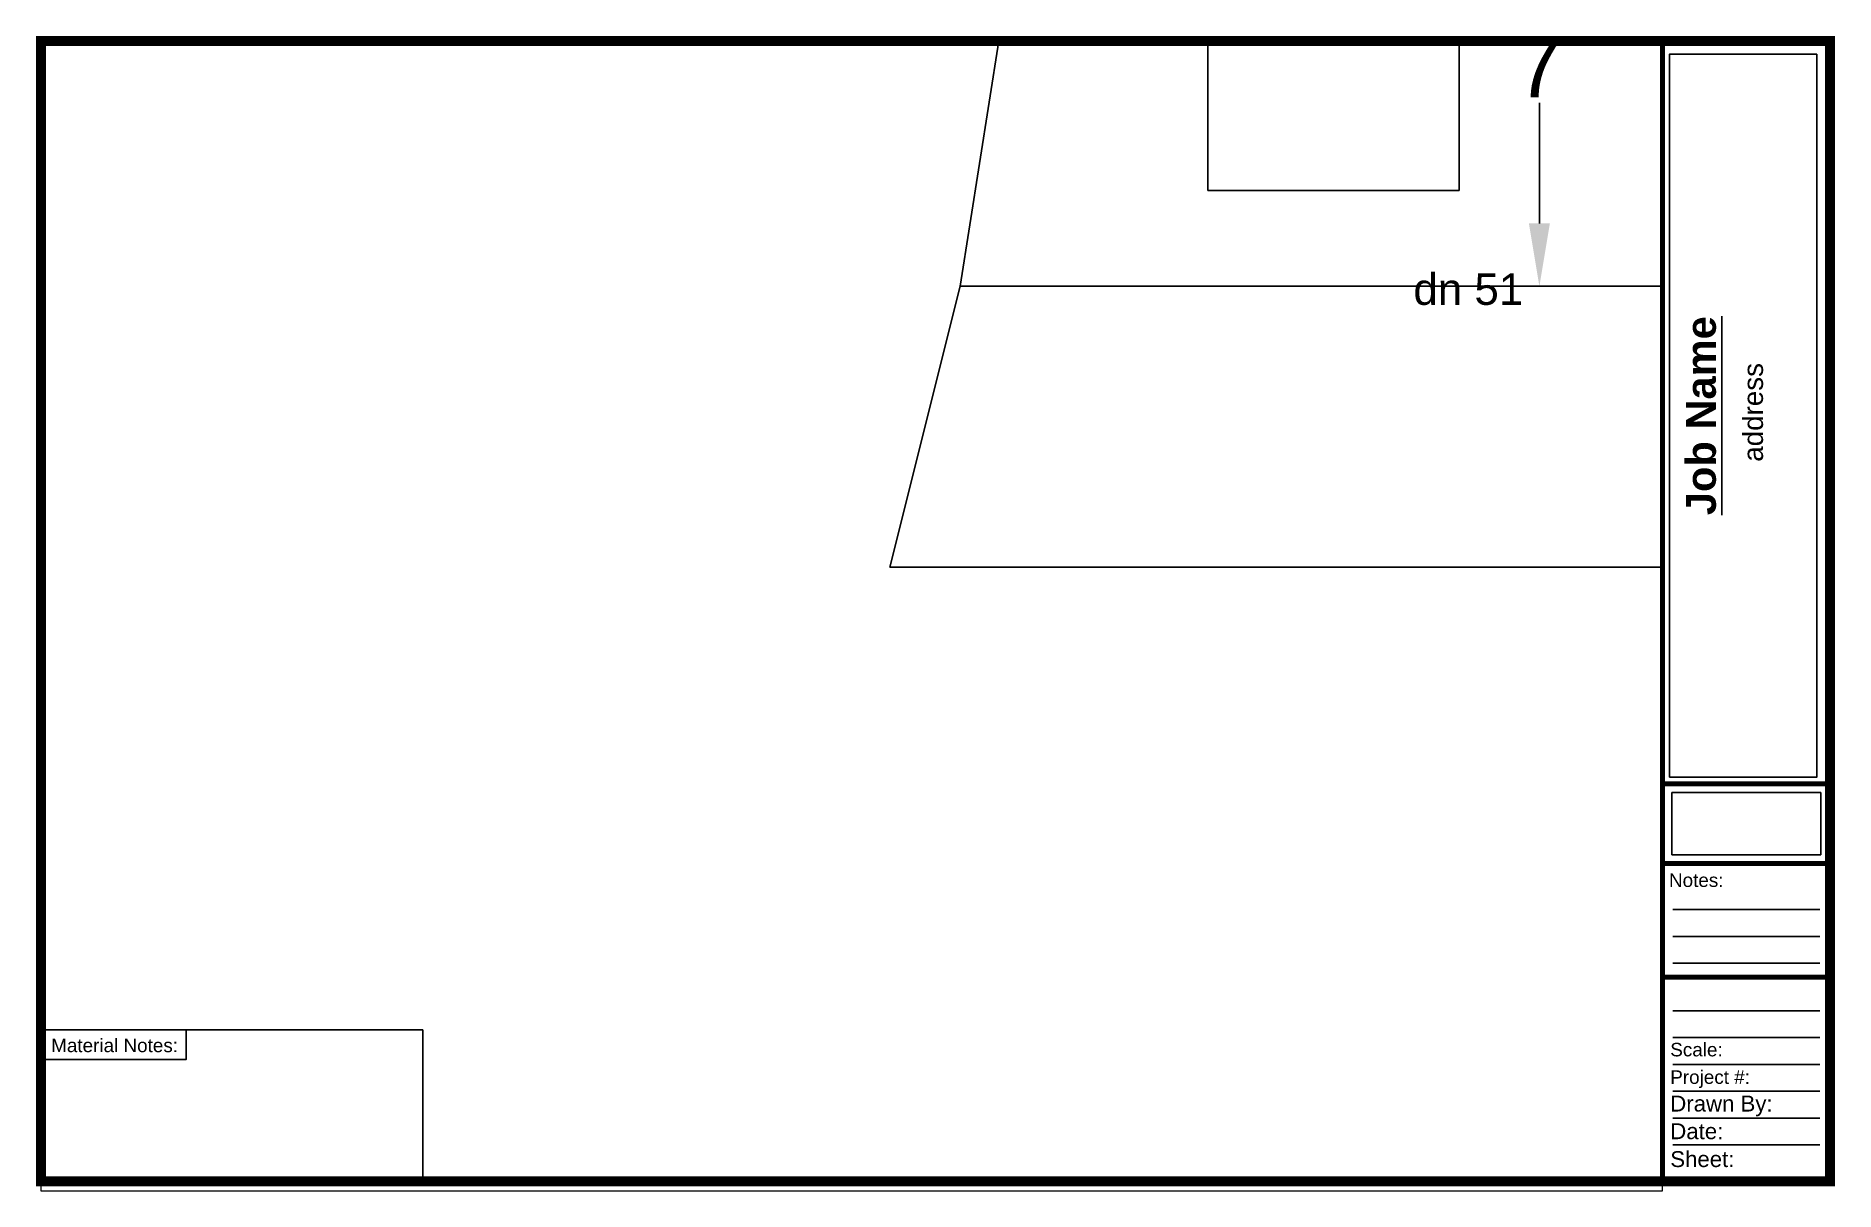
# Paper-space layout 'Layout2' of a CAD drawing. Header units: inches. Extents: x 0.1 to 16.5, y 0 to 10.5.
# The model-space entities are those that its viewports show. They can reach past a viewport. Long polylines and large blocks are cut down to what shows.
import ezdxf

# ---------------------------------------------------------------- set-up
doc = ezdxf.new("R2010")
doc.units = ezdxf.units.IN
doc.header["$MEASUREMENT"] = 0
doc.layers.add('Brakelines', color=253, linetype='Continuous')
doc.styles.get("Standard").update_dxf_attribs({"font": 'arial.ttf'})
doc.dimstyles.get("Standard").update_dxf_attribs({"dimtxt": 1, "dimasz": 1, "dimexe": 0.25, "dimexo": 0.25, "dimgap": 0.09, "dimtad": 0, "dimtih": 1, "dimtoh": 1, "dimdec": 4, "dimzin": 0, "dimdsep": 46, "dimlunit": 5, "dimtxsty": 'Standard', "dimcen": 0.09, "dimadec": 0, "dimazin": 0, "dimtfac": 1, "dimtdec": 4, "dimtofl": 0, "dimtmove": 0, "dimatfit": 3, "dimfxl": 1, "dimtolj": 1, "dimtzin": 0, "dimarcsym": 0})
picture_1 = doc.add_image_def('image1.jpg', size_in_pixel=(240, 100))

# ---------------------------------------------------------------- blocks, each defined once
blk = doc.blocks.new('title block')
for p, q in [((32.306, 31.082), (32.306, 30.998)), ((32.306, 30.998), (32.306, 31.04)), ((32.436, 30.458), (34.237, 30.458)), ((32.436, 30.458), (34.285, 30.458)), ((32.436, 30.121), (34.285, 30.121)), ((32.436, 29.783), (34.285, 29.783)), ((32.306, 29.648), (32.306, 29.563)), ((32.436, 29.185), (34.285, 29.185)), ((32.436, 28.847), (34.285, 28.847)), ((32.436, 28.51), (34.285, 28.51)), ((32.436, 28.172), (34.285, 28.172)), ((32.436, 27.835), (34.285, 27.835)), ((32.436, 27.497), (34.285, 27.497))]:
    blk.add_line(p, q)
at = {"const_width": 0.125}
blk.add_lwpolyline([(11.889, 41.389), (34.414, 41.389), (34.414, 27.038), (11.889, 27.038)], close=True, dxfattribs=at)
at = {"const_width": 0.0625}
for points in [[(32.306, 41.389), (32.306, 27.038)], [(32.306, 32.04), (34.414, 32.04)], [(32.306, 31.04), (34.414, 31.04)], [(32.306, 29.606), (34.414, 29.606)]]:
    blk.add_lwpolyline(points, dxfattribs=at)
for points in [[(32.392, 32.124), (34.248, 32.124), (34.248, 41.223), (32.392, 41.223)], [(16.697, 28.944), (11.889, 28.944), (11.889, 27.038), (16.697, 27.038)], [(11.889, 28.944), (13.716, 28.944), (13.716, 28.571), (11.889, 28.571)]]:
    blk.add_lwpolyline(points, close=True)
at = {"attachment_point": 1, "rotation": 90}
for s, width, insert, char_height in [('\\pxqc;{\\fArial|b1|i0|c0|p34;\\LJob Name}', 9.09934, (32.602, 32.124), 0.375), ('\\pxqc;address', 9.18259, (33.32, 32.124), 0.25)]:
    blk.add_mtext_dynamic_manual_height_columns(s, width=width, gutter_width=1, heights=[0], dxfattribs=dict(at, insert=insert, char_height=char_height))
at = {"attachment_point": 1}
for s, width, insert, char_height in [('Notes:', 1.09702, (32.387, 30.913), 0.17), ('Material Notes:', 1.60794, (12.018, 28.834), 0.17), ('Scale:', 0.69328, (32.403, 28.781), 0.17), ('Project #:', 1.32843, (32.403, 28.435), 0.17), ('Drawn By:', 1.32789, (32.403, 28.117), 0.2), ('Date:', 0.92195, (32.403, 27.769), 0.2), ('Sheet:', 0.75004, (32.403, 27.418), 0.2)]:
    blk.add_mtext_dynamic_manual_height_columns(s, width=width, gutter_width=1, heights=[0], dxfattribs=dict(at, insert=insert, char_height=char_height))
image = blk.add_image(picture_1, insert=(32.422, 31.149), size_in_units=(1.876, 0.782))
image.dxf.flags = 7
blk = doc.blocks.new('*D5')
at = {"layer": 'Brakelines', "color": 0, "lineweight": -2, "transparency": 16777216}
for p, q in [((18.133, 19.932), (19.368, 19.932)), ((19.118, 18.932), (19.118, 17.016)), ((19.118, 13.92), (19.118, 15.836)), ((19.446, 12.92), (18.868, 12.92))]:
    blk.add_line(p, q, dxfattribs=at)
at = {"layer": 'Brakelines', "color": 0, "transparency": 16777216}
for points in [[(18.951, 18.932), (19.285, 18.932), (19.118, 19.932)], [(18.951, 13.92), (19.285, 13.92), (19.118, 12.92)]]:
    blk.add_solid(points, dxfattribs=at)
at = {"layer": 'Defpoints', "color": 0, "transparency": 16777216}
for p in [(17.883, 19.932), (19.118, 12.92), (19.696, 12.92)]:
    blk.add_point(p, dxfattribs=at)
at = {"layer": 'Brakelines', "color": 0, "transparency": 16777216, "insert": (19.118, 16.426), "char_height": 1, "attachment_point": 5}
blk.add_mtext('\\A1;7', dxfattribs=at)

msp = doc.modelspace()

# ---------------------------------------------------------------- linework, layer by layer
for p, q in [((9.8971, 12.92012), (11.00752, 19.93434)), ((13.84009, 18.44367), (13.84009, 14.44367)), ((17.84009, 14.44367), (17.84009, 18.44367)), ((13.84009, 14.44367), (17.84009, 14.44367)), ((8.77951, 8.44974), (9.8971, 12.92012)), ((34.90066, 8.44974), (8.77951, 8.44974))]:
    msp.add_line(p, q)
at = {"layer": 'Brakelines'}
msp.add_lwpolyline([(9.8971, 12.92012), (33.78307, 12.92012)], dxfattribs=at)

# ---------------------------------------------------------------- texts
at = {"layer": 'Brakelines', "insert": (17.11297, 13.12412), "char_height": 0.5, "attachment_point": 1}
msp.add_mtext_dynamic_manual_height_columns('dn 51', width=10.3593377, gutter_width=1, heights=[0], dxfattribs=at)

# ---------------------------------------------------------------- dimensions: what is measured, and where the dimension line sits
at = {"layer": 'Brakelines'}
dim = msp.add_linear_dim(base=(19.11795, 12.92012), p1=(17.8828, 19.93226), p2=(19.69611, 12.92012), angle=90, dimstyle='Standard', dxfattribs=at)
dim.commit()
dim.dimension.update_dxf_attribs({"geometry": '*D5', "text_midpoint": (19.11795, 16.42619)})

psp = doc.layouts.new('Layout2')

# ---------------------------------------------------------------- block references
at = {"xscale": 0.7252, "yscale": 0.7252, "zscale": 0.7252}
psp.add_blockref('title block', (-8.524, -19.52), dxfattribs=at)

# ---------------------------------------------------------------- viewports
at = {"layer": '0'}
psp.add_viewport(center=(7.501, 5.248), size=(14.807, 10.4956), view_center_point=(8.17405, 7.67539), view_height=18.2942055, dxfattribs=at)

doc.saveas('drawing.dxf')
